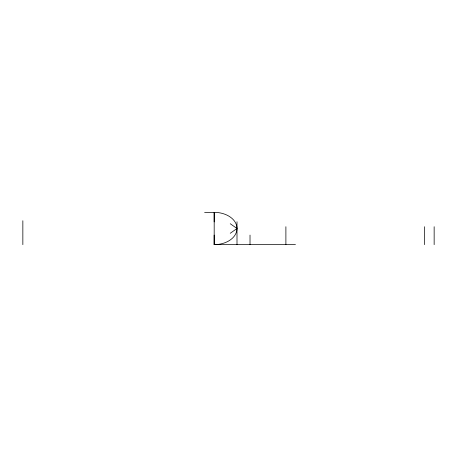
<?xml version="1.0" encoding="UTF-8"?>
<svg xmlns="http://www.w3.org/2000/svg" width="457" height="457" viewBox="0 0 457 457"><rect width="100%" height="100%" fill="white"/><g stroke="black" fill="none" stroke-linecap="round" stroke-linejoin="round"><path stroke-width="0.69" d="M214.179 221.913L214.184 212.345L204.622 212.345M230.237 233.281L237 228.5A22.844 16.155 0 0 0 214.184 212.345L214.184 244.655M214.15 235.087L214.15 244.655L295.456 244.655M230.237 223.719L237 228.5A22.844 16.155 0 0 1 214.15 244.655M434.15 226.718L434.15 244.655M424.587 226.718L424.587 244.655M285.893 226.718L285.893 244.655M250.019 235.087L250.019 244.655M237 221.736L237 244.655M22.85 220.742L22.85 244.655"/></g></svg>
